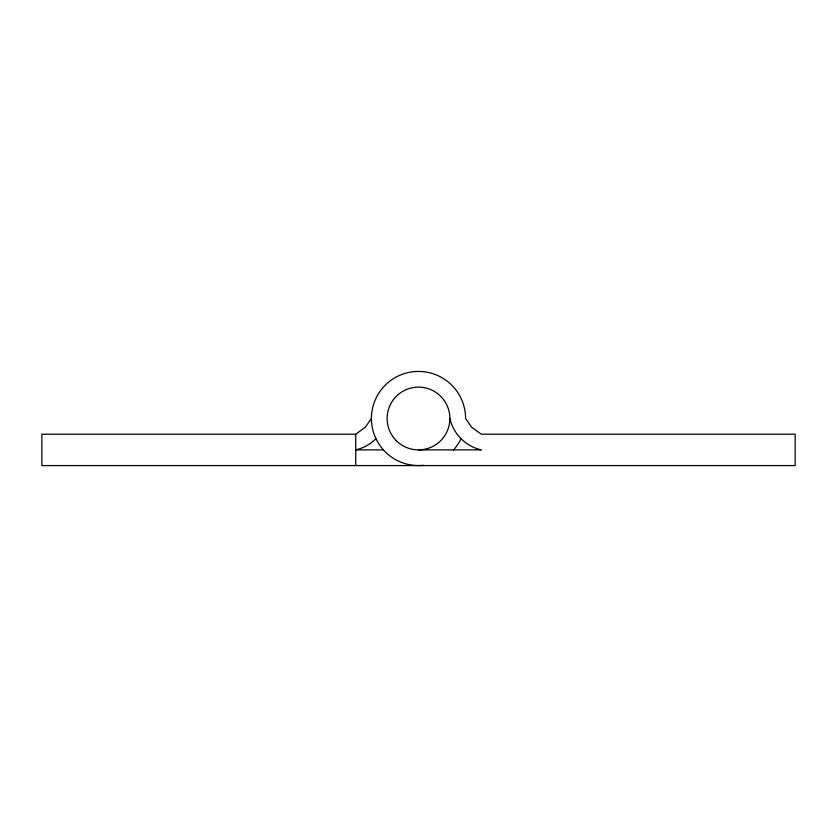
<?xml version="1.0" encoding="UTF-8"?>
<svg xmlns="http://www.w3.org/2000/svg" width="837" height="837" viewBox="0 0 837 837"><rect width="100%" height="100%" fill="white"/><g stroke="black" fill="none" stroke-linecap="round" stroke-linejoin="round"><path stroke-width="1.26" d="M371.419 418.5L365.33 427.236L355.725 434.194L41.85 434.194L41.85 465.581L795.15 465.581L795.15 434.194L481.275 434.194L471.67 427.236L465.581 418.5A47.081 47.081 0 0 0 416.857 371.45A47.081 47.081 0 0 0 371.534 421.775A47.081 47.081 0 0 0 423.417 465.32M383.189 449.887L355.725 449.887A41.704 41.704 0 0 0 375.939 438.714M418.5 449.887L481.275 449.887A41.704 41.704 0 0 1 449.887 418.5M355.725 434.194L355.725 465.581M460.988 438.776A47.081 47.081 0 0 1 453.476 450.013M396.309 440.691A31.387 31.387 0 0 0 448.82 426.619A31.387 31.387 0 0 0 410.381 388.18A31.387 31.387 0 0 0 396.309 440.691"/></g></svg>
